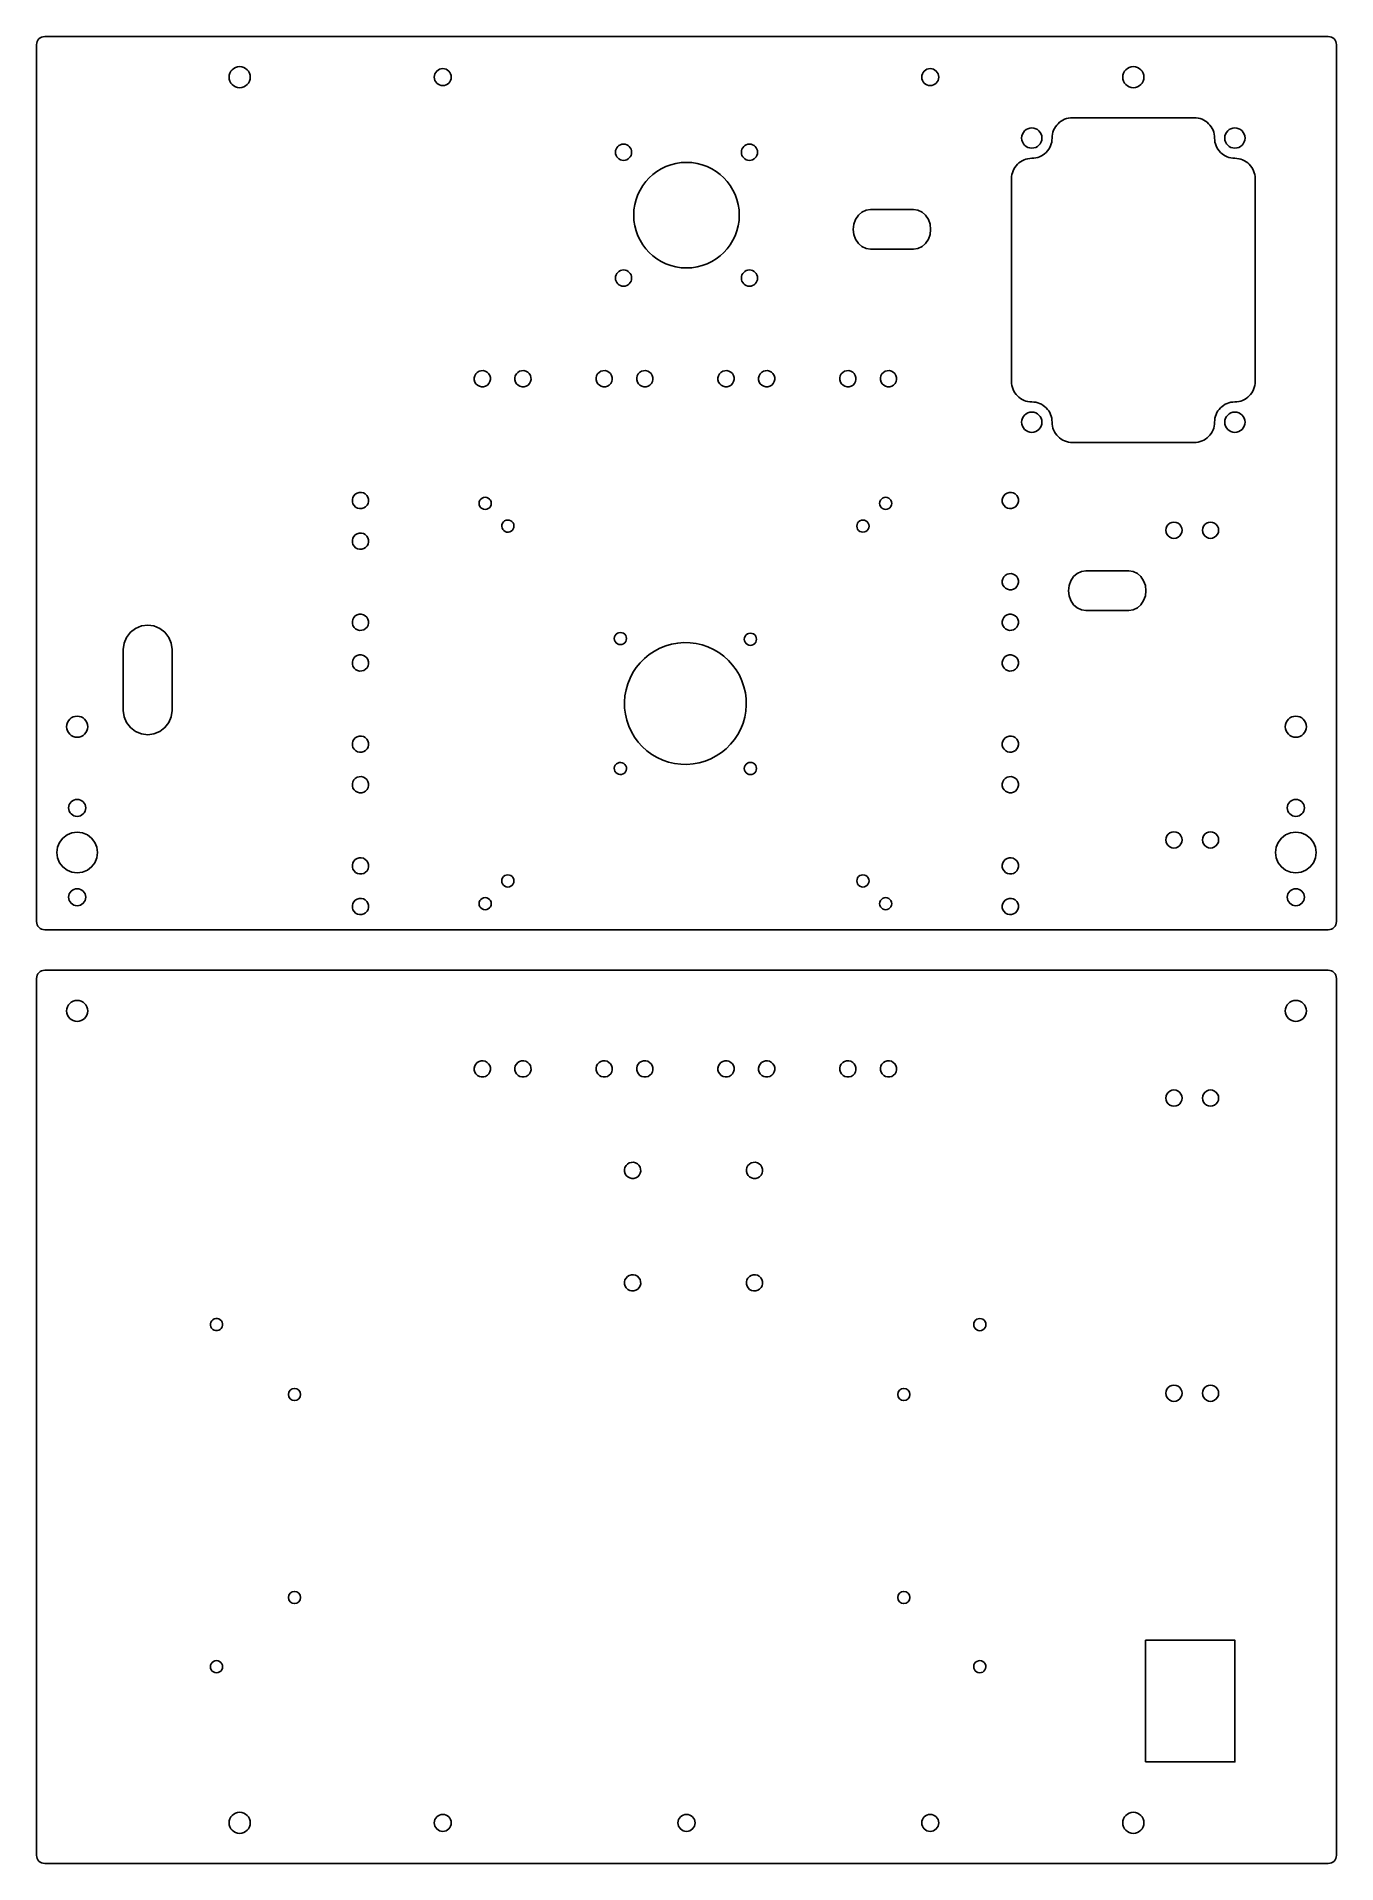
# Model space of a CAD drawing. Header units: millimetres. Extents: x 3 to 323, y 3 to 453.
import ezdxf

# ---------------------------------------------------------------- set-up
doc = ezdxf.new("R2010")
doc.units = ezdxf.units.MM
doc.layers.add('Default', color=14, linetype='Continuous')
doc.layers.add('Trous', color=173, linetype='Continuous')

msp = doc.modelspace()

# ---------------------------------------------------------------- linework, layer by layer
at = {"layer": 'Default'}
for points in [[(5, 233), (321, 233, 0.414214), (323, 235), (323, 451, 0.414214), (321, 453), (5, 453, 0.414214), (3, 451), (3, 235, 0.414214)], [(248, 423, 0.414214), (253, 428, -0.414214), (258, 433), (288, 433, -0.414214), (293, 428, 0.414214), (298, 423, -0.414214), (303, 418), (303, 368, -0.414214), (298, 363, 0.414214), (293, 358, -0.414214), (288, 353), (258, 353, -0.414214), (253, 358, 0.414214), (248, 363, -0.414214), (243, 368), (243, 418, -0.414214)], [(5, 3), (321, 3, 0.414214), (323, 5), (323, 221, 0.414214), (321, 223), (5, 223, 0.414214), (3, 221), (3, 5, 0.414214)]]:
    msp.add_lwpolyline(points, format="xyb", close=True, dxfattribs=at)
for points in [[(219.97, 410.24, 0), (218.87, 410.4, 0), (208.3, 410.4, 0), (207.2, 410.24, 0), (206.18, 409.75, 0), (205.31, 408.97, 0), (204.63, 407.95, 0), (204.21, 406.77, 0), (204.07, 405.5, 0), (204.21, 404.23, 0), (204.63, 403.05, 0), (205.31, 402.03, 0), (206.18, 401.26, 0), (207.2, 400.77, 0), (208.3, 400.6, 0), (218.87, 400.6, 0), (219.97, 400.77, 0), (220.99, 401.26, 0), (221.86, 402.03, 0), (222.54, 403.05, 0), (222.96, 404.23, 0), (223.1, 405.5, 0), (222.96, 406.77, 0), (222.54, 407.95, 0), (221.86, 408.97, 0), (220.99, 409.75, 0)], [(110.86, 369.43, 0), (110.74, 368.93, 0), (110.75, 368.4, 0), (110.9, 367.9, 0), (111.17, 367.46, 0), (111.55, 367.1, 0), (112.01, 366.85, 0), (112.52, 366.72, 0), (113.04, 366.74, 0), (113.54, 366.88, 0), (113.99, 367.16, 0), (114.35, 367.53, 0), (114.6, 367.99, 0), (114.72, 368.5, 0), (114.71, 369.02, 0), (114.56, 369.52, 0), (114.29, 369.97, 0), (113.91, 370.33, 0), (113.45, 370.58, 0), (112.94, 370.7, 0), (112.42, 370.69, 0), (111.92, 370.54, 0), (111.47, 370.27, 0), (111.11, 369.89, 0)], [(124.29, 369.97, 0), (123.91, 370.33, 0), (123.45, 370.58, 0), (122.94, 370.7, 0), (122.42, 370.69, 0), (121.92, 370.54, 0), (121.47, 370.27, 0), (121.11, 369.89, 0), (120.86, 369.43, 0), (120.74, 368.93, 0), (120.75, 368.4, 0), (120.9, 367.9, 0), (121.17, 367.46, 0), (121.55, 367.1, 0), (122.01, 366.85, 0), (122.52, 366.72, 0), (123.04, 366.74, 0), (123.54, 366.88, 0), (123.99, 367.16, 0), (124.35, 367.53, 0), (124.6, 367.99, 0), (124.72, 368.5, 0), (124.71, 369.02, 0), (124.56, 369.52, 0)], [(142.42, 370.69, 0), (141.92, 370.54, 0), (141.47, 370.27, 0), (141.11, 369.89, 0), (140.86, 369.43, 0), (140.74, 368.93, 0), (140.75, 368.4, 0), (140.9, 367.9, 0), (141.17, 367.46, 0), (141.55, 367.1, 0), (142.01, 366.85, 0), (142.52, 366.72, 0), (143.04, 366.74, 0), (143.54, 366.88, 0), (143.99, 367.16, 0), (144.35, 367.53, 0), (144.6, 367.99, 0), (144.72, 368.5, 0), (144.71, 369.02, 0), (144.56, 369.52, 0), (144.29, 369.97, 0), (143.91, 370.33, 0), (143.45, 370.58, 0), (142.94, 370.7, 0)], [(150.75, 368.4, 0), (150.9, 367.9, 0), (151.17, 367.46, 0), (151.55, 367.1, 0), (152.01, 366.85, 0), (152.52, 366.72, 0), (153.04, 366.74, 0), (153.54, 366.88, 0), (153.99, 367.16, 0), (154.35, 367.53, 0), (154.6, 367.99, 0), (154.72, 368.5, 0), (154.71, 369.02, 0), (154.56, 369.52, 0), (154.29, 369.97, 0), (153.91, 370.33, 0), (153.45, 370.58, 0), (152.94, 370.7, 0), (152.42, 370.69, 0), (151.92, 370.54, 0), (151.47, 370.27, 0), (151.11, 369.89, 0), (150.86, 369.43, 0), (150.74, 368.93, 0)], [(172.42, 370.69, 0), (171.92, 370.54, 0), (171.47, 370.27, 0), (171.11, 369.89, 0), (170.86, 369.43, 0), (170.74, 368.93, 0), (170.75, 368.4, 0), (170.9, 367.9, 0), (171.17, 367.46, 0), (171.55, 367.1, 0), (172.01, 366.85, 0), (172.52, 366.72, 0), (173.04, 366.74, 0), (173.54, 366.88, 0), (173.99, 367.16, 0), (174.35, 367.53, 0), (174.6, 367.99, 0), (174.72, 368.5, 0), (174.71, 369.02, 0), (174.56, 369.52, 0), (174.29, 369.97, 0), (173.91, 370.33, 0), (173.45, 370.58, 0), (172.94, 370.7, 0)], [(180.75, 368.4, 0), (180.9, 367.9, 0), (181.17, 367.46, 0), (181.55, 367.1, 0), (182.01, 366.85, 0), (182.52, 366.72, 0), (183.04, 366.74, 0), (183.54, 366.88, 0), (183.99, 367.16, 0), (184.35, 367.53, 0), (184.6, 367.99, 0), (184.72, 368.5, 0), (184.71, 369.02, 0), (184.56, 369.52, 0), (184.29, 369.97, 0), (183.91, 370.33, 0), (183.45, 370.58, 0), (182.94, 370.7, 0), (182.42, 370.69, 0), (181.92, 370.54, 0), (181.47, 370.27, 0), (181.11, 369.89, 0), (180.86, 369.43, 0), (180.74, 368.93, 0)], [(202.42, 370.69, 0), (201.92, 370.54, 0), (201.47, 370.27, 0), (201.11, 369.89, 0), (200.86, 369.43, 0), (200.74, 368.93, 0), (200.75, 368.4, 0), (200.9, 367.9, 0), (201.17, 367.46, 0), (201.55, 367.1, 0), (202.01, 366.85, 0), (202.52, 366.72, 0), (203.04, 366.74, 0), (203.54, 366.88, 0), (203.99, 367.16, 0), (204.35, 367.53, 0), (204.6, 367.99, 0), (204.72, 368.5, 0), (204.71, 369.02, 0), (204.56, 369.52, 0), (204.29, 369.97, 0), (203.91, 370.33, 0), (203.45, 370.58, 0), (202.94, 370.7, 0)], [(213.91, 370.33, 0), (213.45, 370.58, 0), (212.94, 370.7, 0), (212.42, 370.69, 0), (211.92, 370.54, 0), (211.47, 370.27, 0), (211.11, 369.89, 0), (210.86, 369.43, 0), (210.74, 368.93, 0), (210.75, 368.4, 0), (210.9, 367.9, 0), (211.17, 367.46, 0), (211.55, 367.1, 0), (212.01, 366.85, 0), (212.52, 366.72, 0), (213.04, 366.74, 0), (213.54, 366.88, 0), (213.99, 367.16, 0), (214.35, 367.53, 0), (214.6, 367.99, 0), (214.72, 368.5, 0), (214.71, 369.02, 0), (214.56, 369.52, 0), (214.29, 369.97, 0)], [(84.29, 339.97, 0), (83.91, 340.33, 0), (83.45, 340.58, 0), (82.94, 340.7, 0), (82.42, 340.69, 0), (81.92, 340.54, 0), (81.47, 340.27, 0), (81.11, 339.89, 0), (80.86, 339.43, 0), (80.74, 338.93, 0), (80.75, 338.4, 0), (80.9, 337.9, 0), (81.17, 337.46, 0), (81.55, 337.1, 0), (82.01, 336.85, 0), (82.52, 336.72, 0), (83.04, 336.74, 0), (83.54, 336.88, 0), (83.99, 337.16, 0), (84.35, 337.53, 0), (84.6, 337.99, 0), (84.72, 338.5, 0), (84.71, 339.02, 0), (84.56, 339.52, 0)], [(112.13, 337.26, 0), (111.98, 337.62, 0), (111.93, 338.01, 0), (111.98, 338.4, 0), (112.13, 338.76, 0), (112.37, 339.07, 0), (112.68, 339.31, 0), (113.04, 339.46, 0), (113.43, 339.51, 0), (113.82, 339.46, 0), (114.18, 339.31, 0), (114.49, 339.07, 0), (114.73, 338.76, 0), (114.88, 338.4, 0), (114.93, 338.01, 0), (114.88, 337.62, 0), (114.73, 337.26, 0), (114.49, 336.95, 0), (114.18, 336.71, 0), (113.82, 336.56, 0), (113.43, 336.51, 0), (113.04, 336.56, 0), (112.68, 336.71, 0), (112.37, 336.95, 0)], [(213.09, 336.95, 0), (212.78, 336.71, 0), (212.42, 336.56, 0), (212.03, 336.51, 0), (211.64, 336.56, 0), (211.28, 336.71, 0), (210.97, 336.95, 0), (210.73, 337.26, 0), (210.58, 337.62, 0), (210.53, 338.01, 0), (210.58, 338.4, 0), (210.73, 338.76, 0), (210.97, 339.07, 0), (211.28, 339.31, 0), (211.64, 339.46, 0), (212.03, 339.51, 0), (212.42, 339.46, 0), (212.78, 339.31, 0), (213.09, 339.07, 0), (213.33, 338.76, 0), (213.48, 338.4, 0), (213.53, 338.01, 0), (213.48, 337.62, 0), (213.33, 337.26, 0)], [(242.01, 336.85, 0), (242.52, 336.72, 0), (243.04, 336.74, 0), (243.54, 336.88, 0), (243.99, 337.16, 0), (244.35, 337.53, 0), (244.6, 337.99, 0), (244.72, 338.5, 0), (244.71, 339.02, 0), (244.56, 339.52, 0), (244.29, 339.97, 0), (243.91, 340.33, 0), (243.45, 340.58, 0), (242.94, 340.7, 0), (242.42, 340.69, 0), (241.92, 340.54, 0), (241.47, 340.27, 0), (241.11, 339.89, 0), (240.86, 339.43, 0), (240.74, 338.93, 0), (240.75, 338.4, 0), (240.9, 337.9, 0), (241.17, 337.46, 0), (241.55, 337.1, 0)], [(119.03, 333.91, 0), (119.35, 333.88, 0), (119.72, 333.74, 0), (120.04, 333.52, 0), (120.29, 333.22, 0), (120.46, 332.87, 0), (120.53, 332.48, 0), (120.49, 332.09, 0), (120.36, 331.72, 0), (120.14, 331.4, 0), (119.84, 331.15, 0), (119.48, 330.98, 0), (119.1, 330.91, 0), (118.71, 330.95, 0), (118.34, 331.08, 0), (118.02, 331.31, 0), (117.77, 331.61, 0), (117.6, 331.96, 0), (117.53, 332.35, 0), (117.54, 332.41, 0), (117.56, 332.74, 0), (117.7, 333.1, 0), (117.92, 333.43, 0), (118.22, 333.68, 0), (118.58, 333.84, 0), (118.96, 333.91, 0)], [(207.18, 331.11, 0), (206.82, 330.96, 0), (206.43, 330.91, 0), (206.04, 330.96, 0), (205.68, 331.11, 0), (205.37, 331.35, 0), (205.13, 331.66, 0), (204.98, 332.02, 0), (204.93, 332.41, 0), (204.98, 332.8, 0), (205.13, 333.16, 0), (205.37, 333.47, 0), (205.68, 333.71, 0), (206.04, 333.86, 0), (206.43, 333.91, 0), (206.82, 333.86, 0), (207.18, 333.71, 0), (207.49, 333.47, 0), (207.73, 333.16, 0), (207.88, 332.8, 0), (207.93, 332.41, 0), (207.88, 332.02, 0), (207.73, 331.66, 0), (207.49, 331.35, 0)], [(283.52, 329.46, 0), (284, 329.66, 0), (284.41, 329.98, 0), (284.73, 330.39, 0), (284.93, 330.87, 0), (285, 331.39, 0), (284.93, 331.91, 0), (284.73, 332.39, 0), (284.41, 332.8, 0), (284, 333.12, 0), (283.52, 333.32, 0), (283, 333.39, 0), (282.48, 333.32, 0), (282, 333.12, 0), (281.59, 332.8, 0), (281.27, 332.39, 0), (281.07, 331.91, 0), (281, 331.39, 0), (281.07, 330.87, 0), (281.27, 330.39, 0), (281.59, 329.98, 0), (282, 329.66, 0), (282.48, 329.46, 0), (283, 329.39, 0)], [(293.41, 332.8, 0), (293, 333.12, 0), (292.52, 333.32, 0), (292, 333.39, 0), (291.48, 333.32, 0), (291, 333.12, 0), (290.59, 332.8, 0), (290.27, 332.39, 0), (290.07, 331.91, 0), (290, 331.39, 0), (290.07, 330.87, 0), (290.27, 330.39, 0), (290.59, 329.98, 0), (291, 329.66, 0), (291.48, 329.46, 0), (292, 329.39, 0), (292.52, 329.46, 0), (293, 329.66, 0), (293.41, 329.98, 0), (293.73, 330.39, 0), (293.93, 330.87, 0), (294, 331.39, 0), (293.93, 331.91, 0), (293.73, 332.39, 0)], [(82.42, 330.69, 0), (81.92, 330.54, 0), (81.47, 330.27, 0), (81.11, 329.89, 0), (80.86, 329.43, 0), (80.74, 328.93, 0), (80.75, 328.4, 0), (80.9, 327.9, 0), (81.17, 327.46, 0), (81.55, 327.1, 0), (82.01, 326.85, 0), (82.52, 326.72, 0), (83.04, 326.74, 0), (83.54, 326.88, 0), (83.99, 327.16, 0), (84.35, 327.53, 0), (84.6, 327.99, 0), (84.72, 328.5, 0), (84.71, 329.02, 0), (84.56, 329.52, 0), (84.29, 329.97, 0), (83.91, 330.33, 0), (83.45, 330.58, 0), (82.94, 330.7, 0)], [(242.52, 316.72, 0), (243.04, 316.74, 0), (243.54, 316.88, 0), (243.99, 317.16, 0), (244.35, 317.53, 0), (244.6, 317.99, 0), (244.72, 318.5, 0), (244.71, 319.02, 0), (244.56, 319.52, 0), (244.29, 319.97, 0), (243.91, 320.33, 0), (243.45, 320.58, 0), (242.94, 320.7, 0), (242.42, 320.69, 0), (241.92, 320.54, 0), (241.47, 320.27, 0), (241.11, 319.89, 0), (240.86, 319.43, 0), (240.74, 318.93, 0), (240.75, 318.4, 0), (240.9, 317.9, 0), (241.17, 317.46, 0), (241.55, 317.1, 0), (242.01, 316.85, 0)], [(272.97, 321.24, 0), (271.87, 321.4, 0), (261.3, 321.4, 0), (260.2, 321.24, 0), (259.18, 320.75, 0), (258.31, 319.97, 0), (257.63, 318.95, 0), (257.21, 317.77, 0), (257.07, 316.5, 0), (257.21, 315.23, 0), (257.63, 314.05, 0), (258.31, 313.03, 0), (259.18, 312.26, 0), (260.2, 311.77, 0), (261.3, 311.6, 0), (271.87, 311.6, 0), (272.97, 311.77, 0), (273.99, 312.26, 0), (274.86, 313.03, 0), (275.54, 314.05, 0), (275.96, 315.23, 0), (276.1, 316.5, 0), (275.96, 317.77, 0), (275.54, 318.95, 0), (274.86, 319.97, 0), (273.99, 320.75, 0)], [(81.55, 307.1, 0), (82.01, 306.85, 0), (82.52, 306.72, 0), (83.04, 306.74, 0), (83.54, 306.88, 0), (83.99, 307.16, 0), (84.35, 307.53, 0), (84.6, 307.99, 0), (84.72, 308.5, 0), (84.71, 309.02, 0), (84.56, 309.52, 0), (84.29, 309.97, 0), (83.91, 310.33, 0), (83.45, 310.58, 0), (82.94, 310.7, 0), (82.42, 310.69, 0), (81.92, 310.54, 0), (81.47, 310.27, 0), (81.11, 309.89, 0), (80.86, 309.43, 0), (80.74, 308.93, 0), (80.75, 308.4, 0), (80.9, 307.9, 0), (81.17, 307.46, 0)], [(244.71, 309.02, 0), (244.56, 309.52, 0), (244.29, 309.97, 0), (243.91, 310.33, 0), (243.45, 310.58, 0), (242.94, 310.7, 0), (242.42, 310.69, 0), (241.92, 310.54, 0), (241.47, 310.27, 0), (241.11, 309.89, 0), (240.86, 309.43, 0), (240.74, 308.93, 0), (240.75, 308.4, 0), (240.9, 307.9, 0), (241.17, 307.46, 0), (241.55, 307.1, 0), (242.01, 306.85, 0), (242.52, 306.72, 0), (243.04, 306.74, 0), (243.54, 306.88, 0), (243.99, 307.16, 0), (244.35, 307.53, 0), (244.6, 307.99, 0), (244.72, 308.5, 0)], [(28.81, 281.22, 0), (30.36, 281.01, 0), (31.91, 281.22, 0), (33.36, 281.82, 0), (34.6, 282.77, 0), (35.56, 284.01, 0), (36.16, 285.46, 0), (36.36, 287.01, 0), (36.36, 302.01, 0), (36.16, 303.57, 0), (35.56, 305.01, 0), (34.6, 306.26, 0), (33.36, 307.21, 0), (31.91, 307.81, 0), (30.36, 308.01, 0), (28.81, 307.81, 0), (27.36, 307.21, 0), (26.12, 306.26, 0), (25.17, 305.01, 0), (24.57, 303.57, 0), (24.36, 302.01, 0), (24.36, 287.01, 0), (24.57, 285.46, 0), (25.17, 284.01, 0), (26.12, 282.77, 0), (27.36, 281.82, 0)], [(148.03, 305.46, 0), (147.79, 305.77, 0), (147.48, 306.01, 0), (147.12, 306.16, 0), (146.73, 306.21, 0), (146.34, 306.16, 0), (145.98, 306.01, 0), (145.67, 305.77, 0), (145.43, 305.46, 0), (145.28, 305.1, 0), (145.23, 304.71, 0), (145.28, 304.32, 0), (145.43, 303.96, 0), (145.67, 303.65, 0), (145.98, 303.41, 0), (146.34, 303.26, 0), (146.73, 303.21, 0), (147.12, 303.26, 0), (147.48, 303.41, 0), (147.79, 303.65, 0), (148.03, 303.96, 0), (148.18, 304.32, 0), (148.23, 304.71, 0), (148.18, 305.1, 0)], [(180.03, 303.79, 0), (180.18, 304.15, 0), (180.23, 304.54, 0), (180.18, 304.93, 0), (180.03, 305.29, 0), (179.79, 305.6, 0), (179.48, 305.84, 0), (179.12, 305.99, 0), (178.73, 306.04, 0), (178.34, 305.99, 0), (177.98, 305.84, 0), (177.67, 305.6, 0), (177.43, 305.29, 0), (177.28, 304.93, 0), (177.23, 304.54, 0), (177.28, 304.15, 0), (177.43, 303.79, 0), (177.67, 303.48, 0), (177.98, 303.24, 0), (178.34, 303.09, 0), (178.73, 303.04, 0), (179.12, 303.09, 0), (179.48, 303.24, 0), (179.79, 303.48, 0)], [(172.79, 277.58, 0), (171.61, 276.62, 0), (170.34, 275.79, 0), (168.99, 275.08, 0), (167.58, 274.52, 0), (166.12, 274.1, 0), (164.62, 273.83, 0), (163.11, 273.72, 0), (161.59, 273.76, 0), (160.08, 273.95, 0), (158.6, 274.29, 0), (157.17, 274.78, 0), (155.78, 275.42, 0), (154.48, 276.19, 0), (153.25, 277.09, 0), (152.12, 278.11, 0), (151.1, 279.23, 0), (150.2, 280.46, 0), (149.43, 281.77, 0), (148.8, 283.15, 0), (148.31, 284.59, 0), (147.96, 286.07, 0), (147.77, 287.57, 0), (147.73, 289.09, 0), (147.85, 290.61, 0), (148.12, 292.1, 0), (148.54, 293.56, 0), (149.1, 294.98, 0), (149.8, 296.32, 0), (150.64, 297.59, 0), (151.6, 298.77, 0), (152.67, 299.84, 0), (153.85, 300.8, 0), (155.12, 301.64, 0), (156.47, 302.34, 0), (157.88, 302.91, 0), (159.34, 303.32, 0), (160.83, 303.59, 0), (162.35, 303.71, 0), (163.87, 303.67, 0), (165.38, 303.48, 0), (166.86, 303.13, 0), (168.29, 302.64, 0), (169.67, 302.01, 0), (170.98, 301.24, 0), (172.21, 300.34, 0), (173.34, 299.32, 0), (174.35, 298.19, 0), (175.25, 296.97, 0), (176.02, 295.66, 0), (176.66, 294.28, 0), (177.15, 292.84, 0), (177.49, 291.36, 0), (177.69, 289.85, 0), (177.72, 288.33, 0), (177.61, 286.82, 0), (177.34, 285.32, 0), (176.92, 283.86, 0), (176.36, 282.45, 0), (175.66, 281.1, 0), (174.82, 279.84, 0), (173.86, 278.66, 0)], [(82.94, 300.7, 0), (82.42, 300.69, 0), (81.92, 300.54, 0), (81.47, 300.27, 0), (81.11, 299.89, 0), (80.86, 299.43, 0), (80.74, 298.93, 0), (80.75, 298.4, 0), (80.9, 297.9, 0), (81.17, 297.46, 0), (81.55, 297.1, 0), (82.01, 296.85, 0), (82.52, 296.72, 0), (83.04, 296.74, 0), (83.54, 296.88, 0), (83.99, 297.16, 0), (84.35, 297.53, 0), (84.6, 297.99, 0), (84.72, 298.5, 0), (84.71, 299.02, 0), (84.56, 299.52, 0), (84.29, 299.97, 0), (83.91, 300.33, 0), (83.45, 300.58, 0)], [(240.75, 298.4, 0), (240.9, 297.9, 0), (241.17, 297.46, 0), (241.55, 297.1, 0), (242.01, 296.85, 0), (242.52, 296.72, 0), (243.04, 296.74, 0), (243.54, 296.88, 0), (243.99, 297.16, 0), (244.35, 297.53, 0), (244.6, 297.99, 0), (244.72, 298.5, 0), (244.71, 299.02, 0), (244.56, 299.52, 0), (244.29, 299.97, 0), (243.91, 300.33, 0), (243.45, 300.58, 0), (242.94, 300.7, 0), (242.42, 300.69, 0), (241.92, 300.54, 0), (241.47, 300.27, 0), (241.11, 299.89, 0), (240.86, 299.43, 0), (240.74, 298.93, 0)], [(83.99, 277.16, 0), (84.35, 277.53, 0), (84.6, 277.99, 0), (84.72, 278.5, 0), (84.71, 279.02, 0), (84.56, 279.52, 0), (84.29, 279.97, 0), (83.91, 280.33, 0), (83.45, 280.58, 0), (82.94, 280.7, 0), (82.42, 280.69, 0), (81.92, 280.54, 0), (81.47, 280.27, 0), (81.11, 279.89, 0), (80.86, 279.43, 0), (80.74, 278.93, 0), (80.75, 278.4, 0), (80.9, 277.9, 0), (81.17, 277.46, 0), (81.55, 277.1, 0), (82.01, 276.85, 0), (82.52, 276.72, 0), (83.04, 276.74, 0), (83.54, 276.88, 0)], [(242.42, 280.69, 0), (241.92, 280.54, 0), (241.47, 280.27, 0), (241.11, 279.89, 0), (240.86, 279.43, 0), (240.74, 278.93, 0), (240.75, 278.4, 0), (240.9, 277.9, 0), (241.17, 277.46, 0), (241.55, 277.1, 0), (242.01, 276.85, 0), (242.52, 276.72, 0), (243.04, 276.74, 0), (243.54, 276.88, 0), (243.99, 277.16, 0), (244.35, 277.53, 0), (244.6, 277.99, 0), (244.72, 278.5, 0), (244.71, 279.02, 0), (244.56, 279.52, 0), (244.29, 279.97, 0), (243.91, 280.33, 0), (243.45, 280.58, 0), (242.94, 280.7, 0)], [(84.29, 269.97, 0), (83.91, 270.33, 0), (83.45, 270.58, 0), (82.94, 270.7, 0), (82.42, 270.69, 0), (81.92, 270.54, 0), (81.47, 270.27, 0), (81.11, 269.89, 0), (80.86, 269.43, 0), (80.74, 268.93, 0), (80.75, 268.4, 0), (80.9, 267.9, 0), (81.17, 267.46, 0), (81.55, 267.1, 0), (82.01, 266.85, 0), (82.52, 266.72, 0), (83.04, 266.74, 0), (83.54, 266.88, 0), (83.99, 267.16, 0), (84.35, 267.53, 0), (84.6, 267.99, 0), (84.72, 268.5, 0), (84.71, 269.02, 0), (84.56, 269.52, 0)], [(146.43, 274.18, 0), (146.06, 274.05, 0), (145.73, 273.83, 0), (145.48, 273.54, 0), (145.31, 273.19, 0), (145.23, 272.8, 0), (145.26, 272.41, 0), (145.39, 272.04, 0), (145.61, 271.72, 0), (145.9, 271.46, 0), (146.26, 271.29, 0), (146.64, 271.22, 0), (147.03, 271.24, 0), (147.4, 271.37, 0), (147.73, 271.59, 0), (147.98, 271.89, 0), (148.15, 272.24, 0), (148.23, 272.63, 0), (148.2, 273.02, 0), (148.07, 273.39, 0), (147.85, 273.71, 0), (147.55, 273.97, 0), (147.2, 274.14, 0), (146.82, 274.21, 0)], [(180.03, 271.96, 0), (180.18, 272.32, 0), (180.23, 272.71, 0), (180.18, 273.1, 0), (180.03, 273.46, 0), (179.79, 273.77, 0), (179.48, 274.01, 0), (179.12, 274.16, 0), (178.73, 274.21, 0), (178.34, 274.16, 0), (177.98, 274.01, 0), (177.67, 273.77, 0), (177.43, 273.46, 0), (177.28, 273.1, 0), (177.23, 272.71, 0), (177.28, 272.32, 0), (177.43, 271.96, 0), (177.67, 271.65, 0), (177.98, 271.41, 0), (178.34, 271.26, 0), (178.73, 271.21, 0), (179.12, 271.26, 0), (179.48, 271.41, 0), (179.79, 271.65, 0)], [(243.91, 270.33, 0), (243.45, 270.58, 0), (242.94, 270.7, 0), (242.42, 270.69, 0), (241.92, 270.54, 0), (241.47, 270.27, 0), (241.11, 269.89, 0), (240.86, 269.43, 0), (240.74, 268.93, 0), (240.75, 268.4, 0), (240.9, 267.9, 0), (241.17, 267.46, 0), (241.55, 267.1, 0), (242.01, 266.85, 0), (242.52, 266.72, 0), (243.04, 266.74, 0), (243.54, 266.88, 0), (243.99, 267.16, 0), (244.35, 267.53, 0), (244.6, 267.99, 0), (244.72, 268.5, 0), (244.71, 269.02, 0), (244.56, 269.52, 0), (244.29, 269.97, 0)], [(11.71, 256.83, 0), (10.5, 256.33, 0), (9.46, 255.54, 0), (8.67, 254.5, 0), (8.17, 253.29, 0), (8, 252, 0), (8.17, 250.71, 0), (8.67, 249.5, 0), (9.46, 248.46, 0), (10.5, 247.67, 0), (11.71, 247.17, 0), (13, 247, 0), (14.29, 247.17, 0), (15.5, 247.67, 0), (16.54, 248.46, 0), (17.33, 249.5, 0), (17.83, 250.71, 0), (18, 252, 0), (17.83, 253.29, 0), (17.33, 254.5, 0), (16.54, 255.54, 0), (15.5, 256.33, 0), (14.29, 256.83, 0), (13, 257, 0)], [(284.41, 256.54, 0), (284, 256.85, 0), (283.52, 257.05, 0), (283, 257.12, 0), (282.48, 257.05, 0), (282, 256.85, 0), (281.59, 256.54, 0), (281.27, 256.12, 0), (281.07, 255.64, 0), (281, 255.12, 0), (281.07, 254.6, 0), (281.27, 254.12, 0), (281.59, 253.71, 0), (282, 253.39, 0), (282.48, 253.19, 0), (283, 253.12, 0), (283.52, 253.19, 0), (284, 253.39, 0), (284.41, 253.71, 0), (284.73, 254.12, 0), (284.93, 254.6, 0), (285, 255.12, 0), (284.93, 255.64, 0), (284.73, 256.12, 0)], [(291.48, 253.19, 0), (292, 253.12, 0), (292.52, 253.19, 0), (293, 253.39, 0), (293.41, 253.71, 0), (293.73, 254.12, 0), (293.93, 254.6, 0), (294, 255.12, 0), (293.93, 255.64, 0), (293.73, 256.12, 0), (293.41, 256.54, 0), (293, 256.85, 0), (292.52, 257.05, 0), (292, 257.12, 0), (291.48, 257.05, 0), (291, 256.85, 0), (290.59, 256.54, 0), (290.27, 256.12, 0), (290.07, 255.64, 0), (290, 255.12, 0), (290.07, 254.6, 0), (290.27, 254.12, 0), (290.59, 253.71, 0), (291, 253.39, 0)], [(317.33, 249.5, 0), (317.83, 250.71, 0), (318, 252, 0), (317.83, 253.29, 0), (317.33, 254.5, 0), (316.54, 255.54, 0), (315.5, 256.33, 0), (314.29, 256.83, 0), (313, 257, 0), (311.71, 256.83, 0), (310.5, 256.33, 0), (309.46, 255.54, 0), (308.67, 254.5, 0), (308.17, 253.29, 0), (308, 252, 0), (308.17, 250.71, 0), (308.67, 249.5, 0), (309.46, 248.46, 0), (310.5, 247.67, 0), (311.71, 247.17, 0), (313, 247, 0), (314.29, 247.17, 0), (315.5, 247.67, 0), (316.54, 248.46, 0)], [(82.94, 250.7, 0), (82.42, 250.69, 0), (81.92, 250.54, 0), (81.47, 250.27, 0), (81.11, 249.89, 0), (80.86, 249.43, 0), (80.74, 248.93, 0), (80.75, 248.4, 0), (80.9, 247.9, 0), (81.17, 247.46, 0), (81.55, 247.1, 0), (82.01, 246.85, 0), (82.52, 246.72, 0), (83.04, 246.74, 0), (83.54, 246.88, 0), (83.99, 247.16, 0), (84.35, 247.53, 0), (84.6, 247.99, 0), (84.72, 248.5, 0), (84.71, 249.02, 0), (84.56, 249.52, 0), (84.29, 249.97, 0), (83.91, 250.33, 0), (83.45, 250.58, 0)], [(242.01, 246.85, 0), (242.52, 246.72, 0), (243.04, 246.74, 0), (243.54, 246.88, 0), (243.99, 247.16, 0), (244.35, 247.53, 0), (244.6, 247.99, 0), (244.72, 248.5, 0), (244.71, 249.02, 0), (244.56, 249.52, 0), (244.29, 249.97, 0), (243.91, 250.33, 0), (243.45, 250.58, 0), (242.94, 250.7, 0), (242.42, 250.69, 0), (241.92, 250.54, 0), (241.47, 250.27, 0), (241.11, 249.89, 0), (240.86, 249.43, 0), (240.74, 248.93, 0), (240.75, 248.4, 0), (240.9, 247.9, 0), (241.17, 247.46, 0), (241.55, 247.1, 0)], [(118.64, 243.56, 0), (118.28, 243.71, 0), (117.97, 243.95, 0), (117.73, 244.26, 0), (117.58, 244.62, 0), (117.53, 245.01, 0), (117.58, 245.4, 0), (117.73, 245.76, 0), (117.97, 246.07, 0), (118.28, 246.31, 0), (118.64, 246.46, 0), (119.03, 246.51, 0), (119.42, 246.46, 0), (119.78, 246.31, 0), (120.09, 246.07, 0), (120.33, 245.76, 0), (120.48, 245.4, 0), (120.53, 245.01, 0), (120.48, 244.62, 0), (120.33, 244.26, 0), (120.09, 243.95, 0), (119.78, 243.71, 0), (119.42, 243.56, 0), (119.03, 243.51, 0)], [(206.04, 243.56, 0), (205.68, 243.71, 0), (205.37, 243.95, 0), (205.13, 244.26, 0), (204.98, 244.62, 0), (204.93, 245.01, 0), (204.98, 245.4, 0), (205.13, 245.76, 0), (205.37, 246.07, 0), (205.68, 246.31, 0), (206.04, 246.46, 0), (206.43, 246.51, 0), (206.82, 246.46, 0), (207.18, 246.31, 0), (207.49, 246.07, 0), (207.73, 245.76, 0), (207.88, 245.4, 0), (207.93, 245.01, 0), (207.88, 244.62, 0), (207.73, 244.26, 0), (207.49, 243.95, 0), (207.18, 243.71, 0), (206.82, 243.56, 0), (206.43, 243.51, 0)], [(84.35, 237.53, 0), (84.6, 237.99, 0), (84.72, 238.5, 0), (84.71, 239.02, 0), (84.56, 239.52, 0), (84.29, 239.97, 0), (83.91, 240.33, 0), (83.45, 240.58, 0), (82.94, 240.7, 0), (82.42, 240.69, 0), (81.92, 240.54, 0), (81.47, 240.27, 0), (81.11, 239.89, 0), (80.86, 239.43, 0), (80.74, 238.93, 0), (80.75, 238.4, 0), (80.9, 237.9, 0), (81.17, 237.46, 0), (81.55, 237.1, 0), (82.01, 236.85, 0), (82.52, 236.72, 0), (83.04, 236.74, 0), (83.54, 236.88, 0), (83.99, 237.16, 0)], [(112.13, 238.66, 0), (111.98, 239.02, 0), (111.93, 239.41, 0), (111.98, 239.8, 0), (112.13, 240.16, 0), (112.37, 240.47, 0), (112.68, 240.71, 0), (113.04, 240.86, 0), (113.43, 240.91, 0), (113.82, 240.86, 0), (114.18, 240.71, 0), (114.49, 240.47, 0), (114.73, 240.16, 0), (114.88, 239.8, 0), (114.93, 239.41, 0), (114.88, 239.02, 0), (114.73, 238.66, 0), (114.49, 238.35, 0), (114.18, 238.11, 0), (113.82, 237.96, 0), (113.43, 237.91, 0), (113.04, 237.96, 0), (112.68, 238.11, 0), (112.37, 238.35, 0)], [(212.78, 240.71, 0), (213.09, 240.47, 0), (213.33, 240.16, 0), (213.48, 239.8, 0), (213.53, 239.41, 0), (213.48, 239.02, 0), (213.33, 238.66, 0), (213.09, 238.35, 0), (212.78, 238.11, 0), (212.42, 237.96, 0), (212.03, 237.91, 0), (211.64, 237.96, 0), (211.28, 238.11, 0), (210.97, 238.35, 0), (210.73, 238.66, 0), (210.58, 239.02, 0), (210.53, 239.41, 0), (210.58, 239.8, 0), (210.73, 240.16, 0), (210.97, 240.47, 0), (211.28, 240.71, 0), (211.64, 240.86, 0), (212.03, 240.91, 0), (212.42, 240.86, 0)], [(244.71, 239.02, 0), (244.56, 239.52, 0), (244.29, 239.97, 0), (243.91, 240.33, 0), (243.45, 240.58, 0), (242.94, 240.7, 0), (242.42, 240.69, 0), (241.92, 240.54, 0), (241.47, 240.27, 0), (241.11, 239.89, 0), (240.86, 239.43, 0), (240.74, 238.93, 0), (240.75, 238.4, 0), (240.9, 237.9, 0), (241.17, 237.46, 0), (241.55, 237.1, 0), (242.01, 236.85, 0), (242.52, 236.72, 0), (243.04, 236.74, 0), (243.54, 236.88, 0), (243.99, 237.16, 0), (244.35, 237.53, 0), (244.6, 237.99, 0), (244.72, 238.5, 0)], [(111.17, 197.46, 0), (111.55, 197.1, 0), (112.01, 196.85, 0), (112.52, 196.72, 0), (113.04, 196.74, 0), (113.54, 196.88, 0), (113.99, 197.16, 0), (114.35, 197.53, 0), (114.6, 197.99, 0), (114.72, 198.5, 0), (114.71, 199.02, 0), (114.56, 199.52, 0), (114.29, 199.97, 0), (113.91, 200.33, 0), (113.45, 200.58, 0), (112.94, 200.7, 0), (112.42, 200.69, 0), (111.92, 200.54, 0), (111.47, 200.27, 0), (111.11, 199.89, 0), (110.86, 199.43, 0), (110.74, 198.93, 0), (110.75, 198.4, 0), (110.9, 197.9, 0)], [(123.04, 196.74, 0), (123.54, 196.88, 0), (123.99, 197.16, 0), (124.35, 197.53, 0), (124.6, 197.99, 0), (124.72, 198.5, 0), (124.71, 199.02, 0), (124.56, 199.52, 0), (124.29, 199.97, 0), (123.91, 200.33, 0), (123.45, 200.58, 0), (122.94, 200.7, 0), (122.42, 200.69, 0), (121.92, 200.54, 0), (121.47, 200.27, 0), (121.11, 199.89, 0), (120.86, 199.43, 0), (120.74, 198.93, 0), (120.75, 198.4, 0), (120.9, 197.9, 0), (121.17, 197.46, 0), (121.55, 197.1, 0), (122.01, 196.85, 0), (122.52, 196.72, 0)], [(141.17, 197.46, 0), (141.55, 197.1, 0), (142.01, 196.85, 0), (142.52, 196.72, 0), (143.04, 196.74, 0), (143.54, 196.88, 0), (143.99, 197.16, 0), (144.35, 197.53, 0), (144.6, 197.99, 0), (144.72, 198.5, 0), (144.71, 199.02, 0), (144.56, 199.52, 0), (144.29, 199.97, 0), (143.91, 200.33, 0), (143.45, 200.58, 0), (142.94, 200.7, 0), (142.42, 200.69, 0), (141.92, 200.54, 0), (141.47, 200.27, 0), (141.11, 199.89, 0), (140.86, 199.43, 0), (140.74, 198.93, 0), (140.75, 198.4, 0), (140.9, 197.9, 0)], [(151.17, 197.46, 0), (151.55, 197.1, 0), (152.01, 196.85, 0), (152.52, 196.72, 0), (153.04, 196.74, 0), (153.54, 196.88, 0), (153.99, 197.16, 0), (154.35, 197.53, 0), (154.6, 197.99, 0), (154.72, 198.5, 0), (154.71, 199.02, 0), (154.56, 199.52, 0), (154.29, 199.97, 0), (153.91, 200.33, 0), (153.45, 200.58, 0), (152.94, 200.7, 0), (152.42, 200.69, 0), (151.92, 200.54, 0), (151.47, 200.27, 0), (151.11, 199.89, 0), (150.86, 199.43, 0), (150.74, 198.93, 0), (150.75, 198.4, 0), (150.9, 197.9, 0)], [(173.45, 200.58, 0), (172.94, 200.7, 0), (172.42, 200.69, 0), (171.92, 200.54, 0), (171.47, 200.27, 0), (171.11, 199.89, 0), (170.86, 199.43, 0), (170.74, 198.93, 0), (170.75, 198.4, 0), (170.9, 197.9, 0), (171.17, 197.46, 0), (171.55, 197.1, 0), (172.01, 196.85, 0), (172.52, 196.72, 0), (173.04, 196.74, 0), (173.54, 196.88, 0), (173.99, 197.16, 0), (174.35, 197.53, 0), (174.6, 197.99, 0), (174.72, 198.5, 0), (174.71, 199.02, 0), (174.56, 199.52, 0), (174.29, 199.97, 0), (173.91, 200.33, 0)], [(183.04, 196.74, 0), (183.54, 196.88, 0), (183.99, 197.16, 0), (184.35, 197.53, 0), (184.6, 197.99, 0), (184.72, 198.5, 0), (184.71, 199.02, 0), (184.56, 199.52, 0), (184.29, 199.97, 0), (183.91, 200.33, 0), (183.45, 200.58, 0), (182.94, 200.7, 0), (182.42, 200.69, 0), (181.92, 200.54, 0), (181.47, 200.27, 0), (181.11, 199.89, 0), (180.86, 199.43, 0), (180.74, 198.93, 0), (180.75, 198.4, 0), (180.9, 197.9, 0), (181.17, 197.46, 0), (181.55, 197.1, 0), (182.01, 196.85, 0), (182.52, 196.72, 0)], [(201.17, 197.46, 0), (201.55, 197.1, 0), (202.01, 196.85, 0), (202.52, 196.72, 0), (203.04, 196.74, 0), (203.54, 196.88, 0), (203.99, 197.16, 0), (204.35, 197.53, 0), (204.6, 197.99, 0), (204.72, 198.5, 0), (204.71, 199.02, 0), (204.56, 199.52, 0), (204.29, 199.97, 0), (203.91, 200.33, 0), (203.45, 200.58, 0), (202.94, 200.7, 0), (202.42, 200.69, 0), (201.92, 200.54, 0), (201.47, 200.27, 0), (201.11, 199.89, 0), (200.86, 199.43, 0), (200.74, 198.93, 0), (200.75, 198.4, 0), (200.9, 197.9, 0)], [(211.17, 197.46, 0), (211.55, 197.1, 0), (212.01, 196.85, 0), (212.52, 196.72, 0), (213.04, 196.74, 0), (213.54, 196.88, 0), (213.99, 197.16, 0), (214.35, 197.53, 0), (214.6, 197.99, 0), (214.72, 198.5, 0), (214.71, 199.02, 0), (214.56, 199.52, 0), (214.29, 199.97, 0), (213.91, 200.33, 0), (213.45, 200.58, 0), (212.94, 200.7, 0), (212.42, 200.69, 0), (211.92, 200.54, 0), (211.47, 200.27, 0), (211.11, 199.89, 0), (210.86, 199.43, 0), (210.74, 198.93, 0), (210.75, 198.4, 0), (210.9, 197.9, 0)], [(284.73, 190.52, 0), (284.93, 191, 0), (285, 191.52, 0), (284.93, 192.04, 0), (284.73, 192.52, 0), (284.41, 192.94, 0), (284, 193.25, 0), (283.52, 193.45, 0), (283, 193.52, 0), (282.48, 193.45, 0), (282, 193.25, 0), (281.59, 192.94, 0), (281.27, 192.52, 0), (281.07, 192.04, 0), (281, 191.52, 0), (281.07, 191, 0), (281.27, 190.52, 0), (281.59, 190.11, 0), (282, 189.79, 0), (282.48, 189.59, 0), (283, 189.52, 0), (283.52, 189.59, 0), (284, 189.79, 0), (284.41, 190.11, 0)], [(291.48, 189.59, 0), (292, 189.52, 0), (292.52, 189.59, 0), (293, 189.79, 0), (293.41, 190.11, 0), (293.73, 190.52, 0), (293.93, 191, 0), (294, 191.52, 0), (293.93, 192.04, 0), (293.73, 192.52, 0), (293.41, 192.94, 0), (293, 193.25, 0), (292.52, 193.45, 0), (292, 193.52, 0), (291.48, 193.45, 0), (291, 193.25, 0), (290.59, 192.94, 0), (290.27, 192.52, 0), (290.07, 192.04, 0), (290, 191.52, 0), (290.07, 191, 0), (290.27, 190.52, 0), (290.59, 190.11, 0), (291, 189.79, 0)], [(151.6, 172.99, 0), (151.72, 173.5, 0), (151.71, 174.02, 0), (151.56, 174.52, 0), (151.29, 174.97, 0), (150.91, 175.33, 0), (150.45, 175.58, 0), (149.94, 175.7, 0), (149.42, 175.69, 0), (148.92, 175.54, 0), (148.47, 175.27, 0), (148.11, 174.89, 0), (147.86, 174.43, 0), (147.74, 173.93, 0), (147.75, 173.4, 0), (147.9, 172.9, 0), (148.17, 172.46, 0), (148.55, 172.1, 0), (149.01, 171.85, 0), (149.52, 171.72, 0), (150.04, 171.74, 0), (150.54, 171.88, 0), (150.99, 172.16, 0), (151.35, 172.53, 0)], [(178.17, 172.46, 0), (178.55, 172.1, 0), (179.01, 171.85, 0), (179.52, 171.72, 0), (180.04, 171.74, 0), (180.54, 171.88, 0), (180.99, 172.16, 0), (181.35, 172.53, 0), (181.6, 172.99, 0), (181.72, 173.5, 0), (181.71, 174.02, 0), (181.56, 174.52, 0), (181.29, 174.97, 0), (180.91, 175.33, 0), (180.45, 175.58, 0), (179.94, 175.7, 0), (179.42, 175.69, 0), (178.92, 175.54, 0), (178.47, 175.27, 0), (178.11, 174.89, 0), (177.86, 174.43, 0), (177.74, 173.93, 0), (177.75, 173.4, 0), (177.9, 172.9, 0)], [(148.47, 147.57, 0), (148.11, 147.19, 0), (147.86, 146.73, 0), (147.74, 146.23, 0), (147.75, 145.7, 0), (147.9, 145.2, 0), (148.17, 144.76, 0), (148.55, 144.4, 0), (149.01, 144.15, 0), (149.52, 144.02, 0), (150.04, 144.04, 0), (150.54, 144.18, 0), (150.99, 144.46, 0), (151.35, 144.83, 0), (151.6, 145.29, 0), (151.72, 145.8, 0), (151.71, 146.32, 0), (151.56, 146.82, 0), (151.29, 147.27, 0), (150.91, 147.63, 0), (150.45, 147.88, 0), (149.94, 148, 0), (149.42, 147.99, 0), (148.92, 147.84, 0)], [(181.71, 146.32, 0), (181.56, 146.82, 0), (181.29, 147.27, 0), (180.91, 147.63, 0), (180.45, 147.88, 0), (179.94, 148, 0), (179.42, 147.99, 0), (178.92, 147.84, 0), (178.47, 147.57, 0), (178.11, 147.19, 0), (177.86, 146.73, 0), (177.74, 146.23, 0), (177.75, 145.7, 0), (177.9, 145.2, 0), (178.17, 144.76, 0), (178.55, 144.4, 0), (179.01, 144.15, 0), (179.52, 144.02, 0), (180.04, 144.04, 0), (180.54, 144.18, 0), (180.99, 144.46, 0), (181.35, 144.83, 0), (181.6, 145.29, 0), (181.72, 145.8, 0)], [(47.51, 137.22, 0), (47.12, 137.22, 0), (46.74, 137.12, 0), (46.4, 136.93, 0), (46.12, 136.66, 0), (45.92, 136.32, 0), (45.81, 135.95, 0), (45.81, 135.55, 0), (45.9, 135.17, 0), (46.1, 134.83, 0), (46.37, 134.55, 0), (46.71, 134.35, 0), (47.08, 134.25, 0), (47.47, 134.24, 0), (47.85, 134.34, 0), (48.19, 134.53, 0), (48.48, 134.8, 0), (48.68, 135.14, 0), (48.78, 135.52, 0), (48.79, 135.91, 0), (48.69, 136.29, 0), (48.5, 136.63, 0), (48.22, 136.91, 0), (47.89, 137.11, 0)], [(234.45, 134.43, 0), (234.81, 134.28, 0), (235.2, 134.23, 0), (235.59, 134.28, 0), (235.95, 134.43, 0), (236.26, 134.67, 0), (236.5, 134.98, 0), (236.65, 135.34, 0), (236.7, 135.73, 0), (236.65, 136.12, 0), (236.5, 136.48, 0), (236.26, 136.79, 0), (235.95, 137.03, 0), (235.59, 137.18, 0), (235.2, 137.23, 0), (234.81, 137.18, 0), (234.45, 137.03, 0), (234.14, 136.79, 0), (233.9, 136.48, 0), (233.75, 136.12, 0), (233.7, 135.73, 0), (233.75, 135.34, 0), (233.9, 134.98, 0), (234.14, 134.67, 0)], [(281.27, 119.82, 0), (281.07, 119.34, 0), (281, 118.82, 0), (281.07, 118.3, 0), (281.27, 117.82, 0), (281.59, 117.41, 0), (282, 117.09, 0), (282.48, 116.89, 0), (283, 116.82, 0), (283.52, 116.89, 0), (284, 117.09, 0), (284.41, 117.41, 0), (284.73, 117.82, 0), (284.93, 118.3, 0), (285, 118.82, 0), (284.93, 119.34, 0), (284.73, 119.82, 0), (284.41, 120.24, 0), (284, 120.55, 0), (283.52, 120.75, 0), (283, 120.82, 0), (282.48, 120.75, 0), (282, 120.55, 0), (281.59, 120.24, 0)], [(291, 120.55, 0), (290.59, 120.24, 0), (290.27, 119.82, 0), (290.07, 119.34, 0), (290, 118.82, 0), (290.07, 118.3, 0), (290.27, 117.82, 0), (290.59, 117.41, 0), (291, 117.09, 0), (291.48, 116.89, 0), (292, 116.82, 0), (292.52, 116.89, 0), (293, 117.09, 0), (293.41, 117.41, 0), (293.73, 117.82, 0), (293.93, 118.3, 0), (294, 118.82, 0), (293.93, 119.34, 0), (293.73, 119.82, 0), (293.41, 120.24, 0), (293, 120.55, 0), (292.52, 120.75, 0), (292, 120.82, 0), (291.48, 120.75, 0)], [(46.24, 52.52, 0), (46, 52.21, 0), (45.85, 51.85, 0), (45.8, 51.46, 0), (45.85, 51.07, 0), (46, 50.71, 0), (46.24, 50.4, 0), (46.55, 50.16, 0), (46.91, 50.01, 0), (47.3, 49.96, 0), (47.68, 50.01, 0), (48.05, 50.16, 0), (48.36, 50.4, 0), (48.6, 50.71, 0), (48.75, 51.07, 0), (48.8, 51.46, 0), (48.75, 51.85, 0), (48.6, 52.21, 0), (48.36, 52.52, 0), (48.05, 52.76, 0), (47.68, 52.91, 0), (47.3, 52.96, 0), (46.91, 52.91, 0), (46.55, 52.76, 0)], [(234.41, 50.19, 0), (234.76, 50.02, 0), (235.15, 49.96, 0), (235.54, 50, 0), (235.91, 50.14, 0), (236.22, 50.37, 0), (236.47, 50.67, 0), (236.63, 51.03, 0), (236.7, 51.42, 0), (236.66, 51.8, 0), (236.52, 52.17, 0), (236.29, 52.49, 0), (235.99, 52.74, 0), (235.63, 52.9, 0), (235.24, 52.96, 0), (234.85, 52.92, 0), (234.49, 52.78, 0), (234.17, 52.55, 0), (233.92, 52.25, 0), (233.76, 51.89, 0), (233.7, 51.51, 0), (233.74, 51.12, 0), (233.88, 50.75, 0), (234.1, 50.43, 0)]]:
    msp.add_polyline3d(points, close=True, dxfattribs=at)
for centre, radius in [((147.5, 424.5), 2), ((178.5, 424.5), 2), ((163, 409), 13), ((147.5, 393.5), 2), ((178.5, 393.5), 2), ((66.5, 118.5), 1.5), ((216.5, 118.5), 1.5), ((66.5, 68.5), 1.5), ((216.5, 68.5), 1.5)]:
    msp.add_circle(centre, radius, dxfattribs=at)
at = {"layer": 'Trous'}
msp.add_lwpolyline([(276, 28), (298, 28), (298, 58), (276, 58)], close=True, dxfattribs=at)
for centre, radius in [((53, 443), 2.6), ((273, 443), 2.6), ((103, 443), 2.1), ((223, 443), 2.1), ((248, 428), 2.5), ((298, 428), 2.5), ((248, 358), 2.5), ((298, 358), 2.5), ((13, 283), 2.6), ((313, 283), 2.6), ((13, 263), 2.1), ((313, 263), 2.1), ((13, 241), 2.1), ((313, 241), 2.1), ((13, 213), 2.6), ((313, 213), 2.6), ((53, 13), 2.6), ((103, 13), 2.1), ((163, 13), 2.1), ((223, 13), 2.1), ((273, 13), 2.6)]:
    msp.add_circle(centre, radius, dxfattribs=at)

doc.saveas('drawing.dxf')
